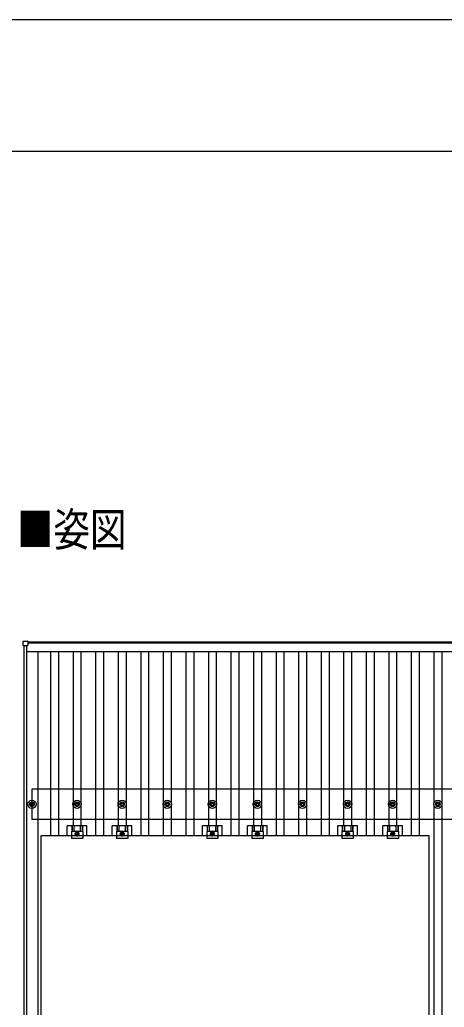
# Model space of a CAD drawing. Units: millimetres, scale not verified. Extents: x -12615 to 12615, y -8910 to 8910.
# Drawn here: x -10004 to -8121, y 4530 to 8910 of the extents above; entities that cross this region are included whole.
import ezdxf
from ezdxf.enums import TextEntityAlignment as Align

# ---------------------------------------------------------------- set-up
doc = ezdxf.new("R2010")
doc.units = ezdxf.units.MM
doc.header["$LTSCALE"] = 40
for name, color, linetype in [('0-2_USER1', 3, 'Continuous'), ('0-4_YKK_13', 4, 'Continuous'), ('0-5_YKK_A1', 4, 'Continuous'), ('0-7_YKK_ZWAK', 7, 'Continuous')]:
    doc.layers.add(name, color=color, linetype=linetype)
doc.styles.add('ＭＳ ゴシック', font='')
doc.styles.get('ＭＳ ゴシック').set_extended_font_data('MS Gothic')

msp = doc.modelspace()

# ---------------------------------------------------------------- linework, layer by layer
at = {"layer": '0-4_YKK_13'}
for p, q in [((-9988.3, 6134.38), (-9988.3, 6152.38)), ((-9987.3, 6153.38), (-9969.3, 6153.38)), ((-9969.3, 6133.38), (-9987.3, 6133.38)), ((-9968.3, 6152.38), (-9968.3, 6134.38)), ((-9960, 5431.92), (-9955.59, 5431.92)), ((-9951.76, 5435.75), (-9951.76, 5440.17)), ((-9948.26, 5435.75), (-9948.26, 5440.17)), ((-9944.42, 5431.92), (-9940.01, 5431.92)), ((-9760, 5431.92), (-9755.59, 5431.92)), ((-9751.76, 5435.75), (-9751.76, 5440.17)), ((-9748.26, 5435.75), (-9748.26, 5440.17)), ((-9744.42, 5431.92), (-9740.01, 5431.92)), ((-9560, 5431.92), (-9555.59, 5431.92)), ((-9551.76, 5435.75), (-9551.76, 5440.17)), ((-9548.26, 5435.75), (-9548.26, 5440.17)), ((-9544.42, 5431.92), (-9540.01, 5431.92)), ((-9360, 5431.92), (-9355.59, 5431.92)), ((-9351.76, 5435.75), (-9351.76, 5440.17)), ((-9348.26, 5435.75), (-9348.26, 5440.17)), ((-9344.42, 5431.92), (-9340.01, 5431.92)), ((-9160, 5431.92), (-9155.59, 5431.92)), ((-9151.76, 5435.75), (-9151.76, 5440.17)), ((-9148.26, 5435.75), (-9148.26, 5440.17)), ((-9144.42, 5431.92), (-9140.01, 5431.92)), ((-8960, 5431.92), (-8955.59, 5431.92)), ((-8951.76, 5435.75), (-8951.76, 5440.17)), ((-8948.26, 5435.75), (-8948.26, 5440.17)), ((-8944.42, 5431.92), (-8940.01, 5431.92)), ((-8760, 5431.92), (-8755.59, 5431.92)), ((-8751.76, 5435.75), (-8751.76, 5440.17)), ((-8748.26, 5435.75), (-8748.26, 5440.17)), ((-8744.42, 5431.92), (-8740.01, 5431.92)), ((-8560, 5431.92), (-8555.59, 5431.92)), ((-8551.76, 5435.75), (-8551.76, 5440.17)), ((-8548.26, 5435.75), (-8548.26, 5440.17)), ((-8544.42, 5431.92), (-8540.01, 5431.92)), ((-8360, 5431.92), (-8355.59, 5431.92)), ((-8351.76, 5435.75), (-8351.76, 5440.17)), ((-8348.26, 5435.75), (-8348.26, 5440.17)), ((-8344.42, 5431.92), (-8340.01, 5431.92)), ((-8160, 5431.92), (-8155.59, 5431.92)), ((-8151.76, 5435.75), (-8151.76, 5440.17)), ((-8148.26, 5435.75), (-8148.26, 5440.17)), ((-8144.42, 5431.92), (-8140.01, 5431.92)), ((-9960, 5428.42), (-9955.59, 5428.42)), ((-9951.76, 5420.17), (-9951.76, 5424.59)), ((-9948.26, 5420.17), (-9948.26, 5424.59)), ((-9944.42, 5428.42), (-9940.01, 5428.42)), ((-9760, 5428.42), (-9755.59, 5428.42)), ((-9751.76, 5420.17), (-9751.76, 5424.59)), ((-9748.26, 5420.17), (-9748.26, 5424.59)), ((-9744.42, 5428.42), (-9740.01, 5428.42)), ((-9560, 5428.42), (-9555.59, 5428.42)), ((-9551.76, 5420.17), (-9551.76, 5424.59)), ((-9548.26, 5420.17), (-9548.26, 5424.59)), ((-9544.42, 5428.42), (-9540.01, 5428.42)), ((-9360, 5428.42), (-9355.59, 5428.42)), ((-9351.76, 5420.17), (-9351.76, 5424.59)), ((-9348.26, 5420.17), (-9348.26, 5424.59)), ((-9344.42, 5428.42), (-9340.01, 5428.42)), ((-9160, 5428.42), (-9155.59, 5428.42)), ((-9151.76, 5420.17), (-9151.76, 5424.59)), ((-9148.26, 5420.17), (-9148.26, 5424.59)), ((-9144.42, 5428.42), (-9140.01, 5428.42)), ((-8960, 5428.42), (-8955.59, 5428.42)), ((-8951.76, 5420.17), (-8951.76, 5424.59)), ((-8948.26, 5420.17), (-8948.26, 5424.59)), ((-8944.42, 5428.42), (-8940.01, 5428.42)), ((-8760, 5428.42), (-8755.59, 5428.42)), ((-8751.76, 5420.17), (-8751.76, 5424.59)), ((-8748.26, 5420.17), (-8748.26, 5424.59)), ((-8744.42, 5428.42), (-8740.01, 5428.42)), ((-8560, 5428.42), (-8555.59, 5428.42)), ((-8551.76, 5420.17), (-8551.76, 5424.59)), ((-8548.26, 5420.17), (-8548.26, 5424.59)), ((-8544.42, 5428.42), (-8540.01, 5428.42)), ((-8360, 5428.42), (-8355.59, 5428.42)), ((-8351.76, 5420.17), (-8351.76, 5424.59)), ((-8348.26, 5420.17), (-8348.26, 5424.59)), ((-8344.42, 5428.42), (-8340.01, 5428.42)), ((-8160, 5428.42), (-8155.59, 5428.42)), ((-8151.76, 5420.17), (-8151.76, 5424.59)), ((-8148.26, 5420.17), (-8148.26, 5424.59)), ((-8144.42, 5428.42), (-8140.01, 5428.42)), ((-9793.65, 5290.67), (-9793.65, 5334.17)), ((-9775.01, 5309.97), (-9775, 5278.67)), ((-9725, 5309.97), (-9775.01, 5309.97)), ((-9773.52, 5334.17), (-9773.52, 5309.97)), ((-9772.12, 5334.17), (-9772.12, 5309.97)), ((-9763.92, 5334.17), (-9763.92, 5309.97)), ((-9750, 5286.66), (-9750, 5311.68)), ((-9736.08, 5334.17), (-9736.08, 5309.97)), ((-9727.88, 5334.17), (-9727.88, 5309.97)), ((-9726.48, 5334.17), (-9726.48, 5309.97)), ((-9593.65, 5290.67), (-9593.65, 5334.17)), ((-9575.01, 5309.97), (-9575, 5278.67)), ((-9525, 5309.97), (-9575.01, 5309.97)), ((-9573.52, 5334.17), (-9573.52, 5309.97)), ((-9572.12, 5334.17), (-9572.12, 5309.97)), ((-9563.92, 5334.17), (-9563.92, 5309.97)), ((-9550, 5286.66), (-9550, 5311.68)), ((-9536.08, 5334.17), (-9536.08, 5309.97)), ((-9527.88, 5334.17), (-9527.88, 5309.97)), ((-9526.48, 5334.17), (-9526.48, 5309.97)), ((-9193.65, 5290.67), (-9193.65, 5334.17)), ((-9175.01, 5309.97), (-9175, 5278.67)), ((-9125, 5309.97), (-9175.01, 5309.97)), ((-9173.52, 5334.17), (-9173.52, 5309.97)), ((-9172.12, 5334.17), (-9172.12, 5309.97)), ((-9163.92, 5334.17), (-9163.92, 5309.97)), ((-9150, 5286.66), (-9150, 5311.68)), ((-9136.08, 5334.17), (-9136.08, 5309.97)), ((-9127.88, 5334.17), (-9127.88, 5309.97)), ((-9126.48, 5334.17), (-9126.48, 5309.97)), ((-8993.65, 5290.67), (-8993.65, 5334.17)), ((-8975.01, 5309.97), (-8975, 5278.67)), ((-8925, 5309.97), (-8975.01, 5309.97)), ((-8973.52, 5334.17), (-8973.52, 5309.97)), ((-8972.12, 5334.17), (-8972.12, 5309.97)), ((-8963.92, 5334.17), (-8963.92, 5309.97)), ((-8950, 5286.66), (-8950, 5311.68)), ((-8936.08, 5334.17), (-8936.08, 5309.97)), ((-8927.88, 5334.17), (-8927.88, 5309.97)), ((-8926.48, 5334.17), (-8926.48, 5309.97)), ((-8593.65, 5290.67), (-8593.65, 5334.17)), ((-8575.01, 5309.97), (-8575, 5278.67)), ((-8525, 5309.97), (-8575.01, 5309.97)), ((-8573.52, 5334.17), (-8573.52, 5309.97)), ((-8572.12, 5334.17), (-8572.12, 5309.97)), ((-8563.92, 5334.17), (-8563.92, 5309.97)), ((-8550, 5286.66), (-8550, 5311.68)), ((-8536.08, 5334.17), (-8536.08, 5309.97)), ((-8527.88, 5334.17), (-8527.88, 5309.97)), ((-8526.48, 5334.17), (-8526.48, 5309.97)), ((-8393.65, 5290.67), (-8393.65, 5334.17)), ((-8375.01, 5309.97), (-8375, 5278.67)), ((-8325, 5309.97), (-8375.01, 5309.97)), ((-8373.52, 5334.17), (-8373.52, 5309.97)), ((-8372.12, 5334.17), (-8372.12, 5309.97)), ((-8363.92, 5334.17), (-8363.92, 5309.97)), ((-8350, 5286.66), (-8350, 5311.68)), ((-8336.08, 5334.17), (-8336.08, 5309.97)), ((-8327.88, 5334.17), (-8327.88, 5309.97)), ((-8326.48, 5334.17), (-8326.48, 5309.97)), ((-9911, 5290.67), (-9911, 4156.67)), ((-9761.5, 5299.17), (-9738.5, 5299.17)), ((-9561.5, 5299.17), (-9538.5, 5299.17)), ((-9161.5, 5299.17), (-9138.5, 5299.17)), ((-8961.5, 5299.17), (-8938.5, 5299.17)), ((-8561.5, 5299.17), (-8538.5, 5299.17)), ((-8361.5, 5299.17), (-8338.5, 5299.17))]:
    msp.add_line(p, q, dxfattribs=at)
for points in [[(-9706.35, 5290.67), (-9706.35, 5334.17), (-9793.65, 5334.17)], [(-9725, 5309.97), (-9725, 5278.67), (-9775, 5278.67)], [(-9506.35, 5290.67), (-9506.35, 5334.17), (-9593.65, 5334.17)], [(-9525, 5309.97), (-9525, 5278.67), (-9575, 5278.67)], [(-9106.35, 5290.67), (-9106.35, 5334.17), (-9193.65, 5334.17)], [(-9125, 5309.97), (-9125, 5278.67), (-9175, 5278.67)], [(-8906.35, 5290.67), (-8906.35, 5334.17), (-8993.65, 5334.17)], [(-8925, 5309.97), (-8925, 5278.67), (-8975, 5278.67)], [(-8506.35, 5290.67), (-8506.35, 5334.17), (-8593.65, 5334.17)], [(-8525, 5309.97), (-8525, 5278.67), (-8575, 5278.67)], [(-8306.35, 5290.67), (-8306.35, 5334.17), (-8393.65, 5334.17)], [(-8325, 5309.97), (-8325, 5278.67), (-8375, 5278.67)], [(-8189, 4156.67), (-8189, 5290.67), (-9911, 5290.67)]]:
    msp.add_lwpolyline(points, dxfattribs=at)
for points in [[(-9750, 5291.66), (-9743.5, 5295.42), (-9743.5, 5302.92), (-9750, 5306.68), (-9756.5, 5302.92), (-9756.5, 5295.42)], [(-9550, 5291.66), (-9543.5, 5295.42), (-9543.5, 5302.92), (-9550, 5306.68), (-9556.5, 5302.92), (-9556.5, 5295.42)], [(-9150, 5291.66), (-9143.5, 5295.42), (-9143.5, 5302.92), (-9150, 5306.68), (-9156.5, 5302.92), (-9156.5, 5295.42)], [(-8950, 5291.66), (-8943.5, 5295.42), (-8943.5, 5302.92), (-8950, 5306.68), (-8956.5, 5302.92), (-8956.5, 5295.42)], [(-8550, 5291.66), (-8543.5, 5295.42), (-8543.5, 5302.92), (-8550, 5306.68), (-8556.5, 5302.92), (-8556.5, 5295.42)], [(-8350, 5291.66), (-8343.5, 5295.42), (-8343.5, 5302.92), (-8350, 5306.68), (-8356.5, 5302.92), (-8356.5, 5295.42)]]:
    msp.add_lwpolyline(points, close=True, dxfattribs=at)
for centre, radius in [((-9950.01, 5430.17), 18.25), ((-9950.01, 5430.17), 10.15), ((-9950.01, 5430.17), 5.85), ((-9950.01, 5430.17), 5.25), ((-9750.01, 5430.17), 18.25), ((-9750.01, 5430.17), 10.15), ((-9750.01, 5430.17), 5.85), ((-9750.01, 5430.17), 5.25), ((-9550.01, 5430.17), 18.25), ((-9550.01, 5430.17), 10.15), ((-9550.01, 5430.17), 5.85), ((-9550.01, 5430.17), 5.25), ((-9350.01, 5430.17), 18.25), ((-9350.01, 5430.17), 10.15), ((-9350.01, 5430.17), 5.85), ((-9350.01, 5430.17), 5.25), ((-9150.01, 5430.17), 18.25), ((-9150.01, 5430.17), 10.15), ((-9150.01, 5430.17), 5.85), ((-9150.01, 5430.17), 5.25), ((-8950.01, 5430.17), 18.25), ((-8950.01, 5430.17), 10.15), ((-8950.01, 5430.17), 5.85), ((-8950.01, 5430.17), 5.25), ((-8750.01, 5430.17), 18.25), ((-8750.01, 5430.17), 10.15), ((-8750.01, 5430.17), 5.85), ((-8750.01, 5430.17), 5.25), ((-8550.01, 5430.17), 18.25), ((-8550.01, 5430.17), 10.15), ((-8550.01, 5430.17), 5.85), ((-8550.01, 5430.17), 5.25), ((-8350.01, 5430.17), 18.25), ((-8350.01, 5430.17), 10.15), ((-8350.01, 5430.17), 5.85), ((-8350.01, 5430.17), 5.25), ((-8150.01, 5430.17), 18.25), ((-8150.01, 5430.17), 10.15), ((-8150.01, 5430.17), 5.85), ((-8150.01, 5430.17), 5.25), ((-9750, 5299.17), 8.5), ((-9750, 5299.17), 6.5), ((-9750, 5299.17), 4), ((-9550, 5299.17), 8.5), ((-9550, 5299.17), 6.5), ((-9550, 5299.17), 4), ((-9150, 5299.17), 8.5), ((-9150, 5299.17), 6.5), ((-9150, 5299.17), 4), ((-8950, 5299.17), 8.5), ((-8950, 5299.17), 6.5), ((-8950, 5299.17), 4), ((-8550, 5299.17), 8.5), ((-8550, 5299.17), 6.5), ((-8550, 5299.17), 4), ((-8350, 5299.17), 8.5), ((-8350, 5299.17), 6.5), ((-8350, 5299.17), 4)]:
    msp.add_circle(centre, radius, dxfattribs=at)
for centre, start, end in [((-9987.3, 6152.38), 90, 180), ((-9987.3, 6134.38), 180, 270), ((-9969.3, 6152.38), 0, 90), ((-9969.3, 6134.38), 270, 0)]:
    msp.add_arc(centre, 1, start, end, dxfattribs=at)
at = {"layer": '0-5_YKK_A1'}
for p, q in [((-9985, 224.27), (-9985, 6133.38)), ((-9973, 224.27), (-9973, 6133.38)), ((-9968.3, 6150.08), (-6331.7, 6150.08)), ((-6331.7, 6145.29), (-9968.3, 6145.29)), ((-9973, 6107.29), (-6327, 6107.29)), ((-9923.5, 6107.29), (-9923.5, 255.55)), ((-9867.5, 6107.29), (-9867.5, 5290.67)), ((-9832.5, 6107.29), (-9832.5, 5290.67)), ((-9767.5, 6107.29), (-9767.5, 5334.17)), ((-9732.5, 6107.29), (-9732.5, 5334.17)), ((-9667.5, 6107.29), (-9667.5, 5290.67)), ((-9632.5, 6107.29), (-9632.5, 5290.67)), ((-9567.5, 6107.29), (-9567.5, 5334.17)), ((-9532.5, 6107.29), (-9532.5, 5334.17)), ((-9467.5, 6107.29), (-9467.5, 5290.67)), ((-9432.5, 6107.29), (-9432.5, 5290.67)), ((-9367.5, 6107.29), (-9367.5, 5290.67)), ((-9332.5, 6107.29), (-9332.5, 5290.67)), ((-9267.5, 6107.29), (-9267.5, 5290.67)), ((-9232.5, 6107.29), (-9232.5, 5290.67)), ((-9167.5, 6107.29), (-9167.5, 5334.17)), ((-9132.5, 6107.29), (-9132.5, 5334.17)), ((-9067.5, 6107.29), (-9067.5, 5290.67)), ((-9032.5, 6107.29), (-9032.5, 5290.67)), ((-8967.5, 6107.29), (-8967.5, 5334.17)), ((-8932.5, 6107.29), (-8932.5, 5334.17)), ((-8867.5, 6107.29), (-8867.5, 5290.67)), ((-8832.5, 6107.29), (-8832.5, 5290.67)), ((-8767.5, 6107.29), (-8767.5, 5290.67)), ((-8732.5, 6107.29), (-8732.5, 5290.67)), ((-8667.5, 6107.29), (-8667.5, 5290.67)), ((-8632.5, 6107.29), (-8632.5, 5290.67)), ((-8567.5, 6107.29), (-8567.5, 5334.17)), ((-8532.5, 6107.29), (-8532.5, 5334.17)), ((-8467.5, 6107.29), (-8467.5, 5290.67)), ((-8432.5, 6107.29), (-8432.5, 5290.67)), ((-8367.5, 6107.29), (-8367.5, 5334.17)), ((-8332.5, 6107.29), (-8332.5, 5334.17)), ((-8267.5, 6107.29), (-8267.5, 5290.67)), ((-8232.5, 6107.29), (-8232.5, 5290.67)), ((-8167.51, 6107.29), (-8167.51, 5435.35)), ((-8132.51, 6107.29), (-8132.51, 5435.35)), ((-6350.01, 5497.17), (-9950.01, 5497.17)), ((-9950.01, 5497.17), (-9950.01, 5363.17)), ((-8167.51, 5424.99), (-8167.51, 935.35)), ((-8132.51, 5424.99), (-8132.51, 935.35)), ((-6350.01, 5363.17), (-9950.01, 5363.17))]:
    msp.add_line(p, q, dxfattribs=at)
at = {"layer": '0-7_YKK_ZWAK'}
msp.add_line((11685.06, 8325), (-11714.94, 8325), dxfattribs=at)
msp.add_lwpolyline([(-12615, -8910), (12615, -8910), (12615, 8910), (-12615, 8910)], close=True, dxfattribs=at)

# ---------------------------------------------------------------- texts
at = {"layer": '0-2_USER1', "style": 'ＭＳ ゴシック', "width": 0.8}
msp.add_text('■姿図', height=148.5, dxfattribs=at).set_placement((-10016.8, 6530.53), align=Align.BOTTOM_LEFT)

doc.saveas('drawing.dxf')
